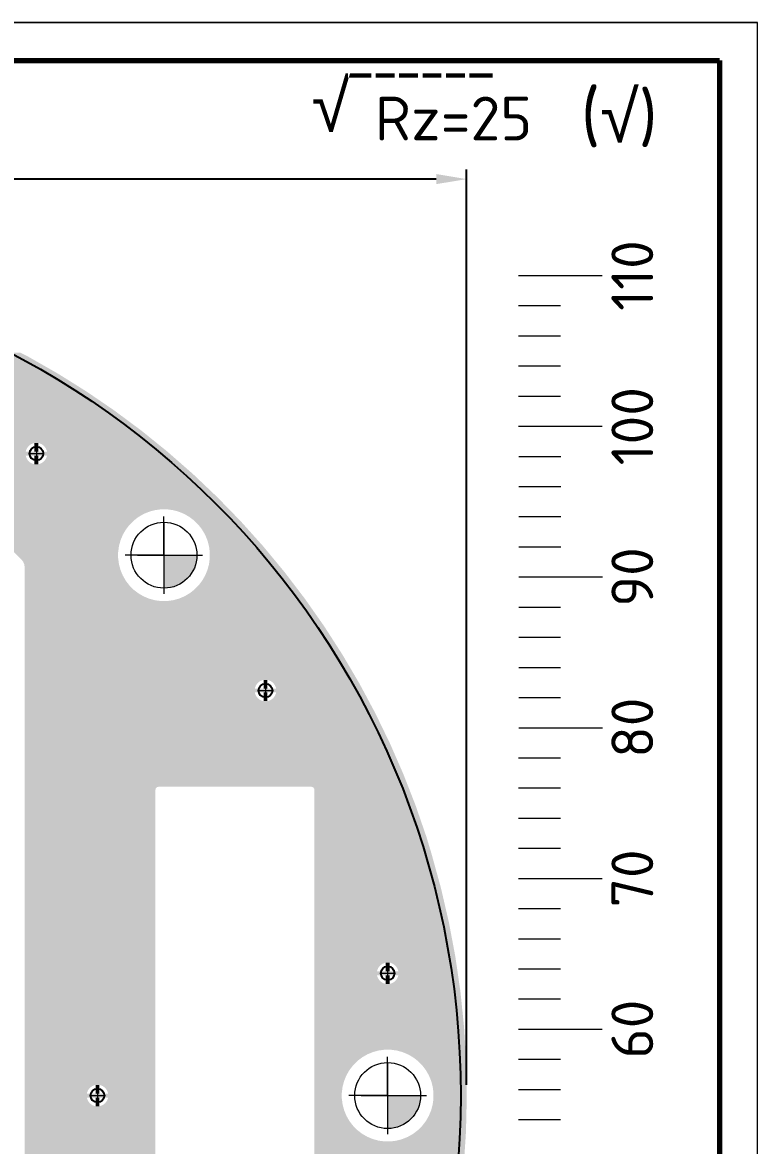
# Model space of a CAD drawing. Header units: millimetres. Extents: x -3633 to 871, y -630 to 261.
# Drawn here: x -1147.4 to -1050.8, y 113 to 260.6 of the extents above; entities that cross this region are included whole.
import ezdxf

# ---------------------------------------------------------------- set-up
doc = ezdxf.new("R2010")
doc.units = ezdxf.units.MM
for name, color, linetype, lineweight in [('border', 7, 'Continuous', 70), ('Размерные линии', 7, 'Continuous', 15), ('Сплошная тонкая', 7, 'Continuous', 20)]:
    doc.layers.add(name, color=color, linetype=linetype, lineweight=lineweight)
for name, color, linetype in [('DRILL', 7, 'Continuous'), ('DRILL GOST', 7, 'Continuous'), ('TOP_PASTE', 8, 'Continuous')]:
    doc.layers.add(name, color=color, linetype=linetype)
doc.styles.add('Main', font='isocpeur.ttf', dxfattribs={"height": 3})
doc.dimstyles.new('ISO-25', dxfattribs={"dimtxt": 3, "dimasz": 4, "dimexe": 1.25, "dimexo": 0.625, "dimtad": 1, "dimtoh": 1, "dimtxsty": 'Main', "dimcen": 2.5, "dimadec": 0, "dimazin": 0, "dimtfac": 1, "dimtmove": 0, "dimatfit": 3, "dimfxl": 1, "dimarcsym": 0})

# ---------------------------------------------------------------- blocks, each defined once
blk = doc.blocks.new('ROUND_26')
blk.add_circle((0, 0), 0.0177)
blk = doc.blocks.new('*D87')
at = {"layer": 'Defpoints', "color": 0, "transparency": 16777216}
for p in [(-1309.89, 239.97), (-1309.89, 120.36), (-1089.04, 120.36)]:
    blk.add_point(p, dxfattribs=at)
at = {"layer": 'Размерные линии', "color": 0, "lineweight": -2, "transparency": 16777216}
for p, q in [((-1309.89, 120.99), (-1309.89, 241.22)), ((-1089.04, 120.99), (-1089.04, 241.22)), ((-1093.04, 239.97), (-1305.89, 239.97))]:
    blk.add_line(p, q, dxfattribs=at)
at = {"layer": 'Размерные линии', "color": 0, "transparency": 16777216}
for points in [[(-1305.89, 240.64), (-1305.89, 239.31), (-1309.89, 239.97)], [(-1093.04, 240.64), (-1093.04, 239.31), (-1089.04, 239.97)]]:
    blk.add_solid(points, dxfattribs=at)
at = {"layer": 'Размерные линии', "color": 0, "transparency": 16777216, "insert": (-1199.46, 242.1), "char_height": 3, "attachment_point": 5, "style": 'Main'}
blk.add_mtext('%%C110{\\H0.58x;\\S^ -0,9;}', dxfattribs=at)

msp = doc.modelspace()

# ---------------------------------------------------------------- hatches: boundary and pattern name
at = {"layer": 'DRILL', "lineweight": 0}
h = msp.add_hatch(color=256, dxfattribs=at)
h.dxf.hatch_style = 1
h.paths.add_polyline_path([(-1124.495, 190.567), (-1128.827, 190.567), (-1128.827, 186.235, 0.4142136)])
h = msp.add_hatch(color=256, dxfattribs=at)
h.dxf.hatch_style = 1
h.paths.add_polyline_path([(-1095.09, 119.578), (-1099.422, 119.578), (-1099.422, 115.246, 0.4142136)])

# ---------------------------------------------------------------- linework, layer by layer
at = {"layer": 'border', "lineweight": 18}
for p, q in [((-1644.795, 260.55), (-1050.795, 260.55)), ((-1050.795, 260.55), (-1644.795, 260.55)), ((-1050.795, -159.45), (-1050.795, 260.55))]:
    msp.add_line(p, q, dxfattribs=at)
at = {"layer": 'border', "lineweight": 70}
for p, q in [((-1624.795, 255.55), (-1055.795, 255.55)), ((-1055.795, 255.55), (-1055.795, -154.45))]:
    msp.add_line(p, q, dxfattribs=at)
at = {"layer": 'DRILL', "lineweight": 0}
for p, q in [((-1146.644, 203.909), (-1144.561, 203.909)), ((-1145.602, 204.928), (-1145.602, 202.906)), ((-1128.827, 190.567), (-1128.827, 195.653)), ((-1128.827, 194.899), (-1128.827, 186.235)), ((-1128.827, 194.002), (-1128.827, 187.25)), ((-1128.827, 193.479), (-1128.827, 187.755)), ((-1128.827, 190.567), (-1133.913, 190.567)), ((-1128.827, 190.567), (-1133.159, 190.567)), ((-1132.329, 190.567), (-1124.953, 190.567)), ((-1128.827, 190.567), (-1124.495, 190.567)), ((-1128.827, 190.567), (-1123.741, 190.567)), ((-1128.827, 190.567), (-1128.827, 185.481)), ((-1116.526, 172.787), (-1114.443, 172.787)), ((-1115.484, 173.806), (-1115.484, 171.784)), ((-1099.421, 136.66), (-1099.421, 134.638)), ((-1100.463, 135.641), (-1098.38, 135.641)), ((-1099.422, 119.578), (-1099.422, 124.664)), ((-1099.422, 123.91), (-1099.422, 115.246)), ((-1099.422, 123.013), (-1099.422, 116.261)), ((-1099.422, 122.49), (-1099.422, 116.766)), ((-1138.612, 119.578), (-1136.529, 119.578)), ((-1137.571, 120.597), (-1137.571, 118.575)), ((-1099.422, 119.578), (-1104.508, 119.578)), ((-1099.422, 119.578), (-1103.754, 119.578)), ((-1102.924, 119.578), (-1095.548, 119.578)), ((-1099.422, 119.578), (-1095.09, 119.578)), ((-1099.422, 119.578), (-1094.336, 119.578)), ((-1099.422, 119.578), (-1099.422, 114.492))]:
    msp.add_line(p, q, dxfattribs=at)
for centre in [(-1128.827, 190.567), (-1099.422, 119.578)]:
    msp.add_circle(centre, 4.332, dxfattribs=at)
at = {"layer": 'DRILL GOST', "lineweight": 0}
for centre in [(-1145.602, 203.909), (-1115.484, 172.787), (-1099.421, 135.641), (-1137.571, 119.578)]:
    msp.add_circle(centre, 0.911, dxfattribs=at)
at = {"layer": 'TOP_PASTE'}
msp.add_circle((-1199.816, 119.572), 110, dxfattribs=at)
for points in [[(-1170.697, 216.964), (-1170.992, 217.191), (-1147.289, 216.964), (-1147.725, 217.191)], [(-1170.47, 216.669), (-1170.697, 216.964), (-1146.721, 216.669), (-1147.289, 216.964)], [(-1195.568, 215.701), (-1195.277, 215.992), (-1145.013, 215.701), (-1145.521, 215.992)], [(-1195.277, 215.992), (-1195.109, 216.211), (-1145.521, 215.992), (-1145.905, 216.211)], [(-1170.432, 216.578), (-1170.47, 216.669), (-1146.547, 216.578), (-1146.721, 216.669)], [(-1170.47, 215.243), (-1170.328, 215.587), (-1144.212, 215.243), (-1144.813, 215.587)], [(-1170.328, 216.325), (-1170.432, 216.578), (-1146.104, 216.325), (-1146.547, 216.578)], [(-1170.313, 216.211), (-1170.328, 216.325), (-1145.905, 216.211), (-1146.104, 216.325)], [(-1170.328, 215.587), (-1170.313, 215.701), (-1144.813, 215.587), (-1145.013, 215.701)], [(-1259.007, 212.636), (-1256.867, 213.948), (-1139.917, 212.636), (-1142.013, 213.948)], [(-1199.421, 213.948), (-1198.638, 214.051), (-1142.013, 213.948), (-1142.178, 214.051)], [(-1198.638, 214.051), (-1197.875, 214.256), (-1142.178, 214.051), (-1142.504, 214.256)], [(-1197.875, 214.256), (-1197.558, 214.387), (-1142.504, 214.256), (-1142.714, 214.387)], [(-1197.558, 214.387), (-1197.146, 214.558), (-1142.714, 214.387), (-1143.013, 214.558)], [(-1197.146, 214.558), (-1197.135, 214.564), (-1143.013, 214.558), (-1143.023, 214.564)], [(-1171.45, 214.564), (-1171.336, 214.579), (-1143.023, 214.564), (-1143.05, 214.579)], [(-1171.336, 214.579), (-1170.992, 214.721), (-1143.05, 214.579), (-1143.299, 214.721)], [(-1170.992, 214.721), (-1170.697, 214.948), (-1143.299, 214.721), (-1143.695, 214.948)], [(-1170.697, 214.948), (-1170.47, 215.243), (-1143.695, 214.948), (-1144.212, 215.243)], [(-1259.893, 212.044), (-1259.007, 212.636), (-1138.972, 212.044), (-1139.917, 212.636)], [(-1262.612, 210.227), (-1259.893, 212.044), (-1136.311, 210.227), (-1138.972, 212.044)], [(-1266.12, 207.678), (-1263.538, 209.554), (-1132.802, 207.678), (-1135.326, 209.554)], [(-1263.538, 209.554), (-1262.612, 210.227), (-1135.326, 209.554), (-1136.311, 210.227)], [(-1269.136, 205.301), (-1267.081, 206.921), (-1129.777, 205.301), (-1131.783, 206.921)], [(-1267.081, 206.921), (-1266.12, 207.678), (-1131.783, 206.921), (-1132.802, 207.678)], [(-1253.659, 205.286), (-1253.773, 205.301), (-1145.971, 205.286), (-1145.857, 205.301)], [(-1253.315, 205.143), (-1253.659, 205.286), (-1146.315, 205.143), (-1145.971, 205.286)], [(-1253.019, 204.917), (-1253.315, 205.143), (-1146.611, 204.917), (-1146.315, 205.143)], [(-1145.857, 204.164), (-1145.857, 205.301), (-1145.347, 204.164), (-1145.347, 205.301)], [(-1145.233, 205.286), (-1145.347, 205.301), (-1129.758, 205.286), (-1129.777, 205.301)], [(-1144.89, 205.143), (-1145.233, 205.286), (-1129.582, 205.143), (-1129.758, 205.286)], [(-1144.594, 204.917), (-1144.89, 205.143), (-1129.301, 204.917), (-1129.582, 205.143)], [(-1271.094, 203.654), (-1270.516, 204.147), (-1127.784, 203.654), (-1128.348, 204.147)], [(-1270.516, 204.147), (-1270.497, 204.164), (-1128.348, 204.147), (-1128.368, 204.164)], [(-1252.793, 204.622), (-1253.019, 204.917), (-1146.837, 204.622), (-1146.611, 204.917)], [(-1252.65, 204.278), (-1252.793, 204.622), (-1146.98, 204.278), (-1146.837, 204.622)], [(-1252.635, 204.164), (-1252.65, 204.278), (-1146.995, 204.164), (-1146.98, 204.278)], [(-1252.65, 203.54), (-1252.635, 203.654), (-1146.98, 203.54), (-1146.995, 203.654)], [(-1145.857, 202.517), (-1145.857, 203.654), (-1145.347, 202.517), (-1145.347, 203.654)], [(-1144.368, 204.622), (-1144.594, 204.917), (-1128.935, 204.622), (-1129.301, 204.917)], [(-1144.225, 204.278), (-1144.368, 204.622), (-1128.509, 204.278), (-1128.935, 204.622)], [(-1144.21, 204.164), (-1144.225, 204.278), (-1128.368, 204.164), (-1128.509, 204.278)], [(-1144.225, 203.54), (-1144.21, 203.654), (-1127.654, 203.54), (-1127.784, 203.654)], [(-1253.428, 202.627), (-1253.315, 202.674), (-1146.202, 202.627), (-1146.315, 202.674)], [(-1253.315, 202.674), (-1253.019, 202.901), (-1146.315, 202.674), (-1146.611, 202.901)], [(-1253.019, 202.901), (-1252.793, 203.196), (-1146.611, 202.901), (-1146.837, 203.196)], [(-1252.793, 203.196), (-1252.65, 203.54), (-1146.837, 203.196), (-1146.98, 203.54)], [(-1185.555, 202.534), (-1186.263, 202.627), (-1145.977, 202.534), (-1146.202, 202.627)], [(-1185.55, 202.532), (-1185.555, 202.534), (-1145.971, 202.532), (-1145.977, 202.534)], [(-1185.513, 202.517), (-1185.55, 202.532), (-1145.857, 202.517), (-1145.971, 202.532)], [(-1184.896, 202.261), (-1185.513, 202.517), (-1126.193, 202.261), (-1126.485, 202.517)], [(-1184.329, 201.826), (-1184.896, 202.261), (-1125.697, 201.826), (-1126.193, 202.261)], [(-1145.347, 202.517), (-1145.233, 202.532), (-1126.485, 202.517), (-1126.503, 202.532)], [(-1145.233, 202.532), (-1144.89, 202.674), (-1126.503, 202.532), (-1126.665, 202.674)], [(-1144.89, 202.674), (-1144.594, 202.901), (-1126.665, 202.674), (-1126.924, 202.901)], [(-1144.594, 202.901), (-1144.368, 203.196), (-1126.924, 202.901), (-1127.261, 203.196)], [(-1144.368, 203.196), (-1144.225, 203.54), (-1127.261, 203.196), (-1127.654, 203.54)], [(-1183.895, 201.26), (-1184.329, 201.826), (-1125.05, 201.26), (-1125.697, 201.826)], [(-1183.886, 201.239), (-1183.895, 201.26), (-1125.026, 201.239), (-1125.05, 201.26)], [(-1183.622, 200.601), (-1183.886, 201.239), (-1124.353, 200.601), (-1125.026, 201.239)], [(-1183.895, 198.526), (-1183.622, 199.185), (-1122.167, 198.526), (-1122.862, 199.185)], [(-1183.529, 199.893), (-1183.622, 200.601), (-1123.608, 199.893), (-1124.353, 200.601)], [(-1183.622, 199.185), (-1183.529, 199.893), (-1122.862, 199.185), (-1123.608, 199.893)], [(-1184.896, 197.525), (-1184.329, 197.96), (-1121.167, 197.525), (-1121.589, 197.96)], [(-1184.329, 197.96), (-1184.145, 198.201), (-1121.589, 197.96), (-1121.824, 198.201)], [(-1184.145, 198.201), (-1183.895, 198.526), (-1121.824, 198.201), (-1122.167, 198.526)], [(-1278.65, 196.591), (-1278.082, 197.159), (-1120.257, 196.591), (-1120.81, 197.159)], [(-1269.627, 196.488), (-1270.41, 196.591), (-1130.004, 196.488), (-1129.222, 196.591)], [(-1268.864, 196.283), (-1269.627, 196.488), (-1130.767, 196.283), (-1130.004, 196.488)], [(-1268.135, 195.981), (-1268.864, 196.283), (-1131.497, 195.981), (-1130.767, 196.283)], [(-1186.263, 197.159), (-1185.555, 197.252), (-1120.81, 197.159), (-1120.901, 197.252)], [(-1185.555, 197.252), (-1184.896, 197.525), (-1120.901, 197.252), (-1121.167, 197.525)], [(-1127.649, 196.488), (-1128.432, 196.591), (-1120.157, 196.488), (-1120.257, 196.591)], [(-1126.886, 196.283), (-1127.649, 196.488), (-1119.958, 196.283), (-1120.157, 196.488)], [(-1126.157, 195.981), (-1126.886, 196.283), (-1119.664, 195.981), (-1119.958, 196.283)], [(-1267.451, 195.586), (-1268.135, 195.981), (-1132.18, 195.586), (-1131.497, 195.981)], [(-1266.825, 195.106), (-1267.451, 195.586), (-1132.807, 195.106), (-1132.18, 195.586)], [(-1266.41, 194.691), (-1266.825, 195.106), (-1133.222, 194.691), (-1132.807, 195.106)], [(-1125.473, 195.586), (-1126.157, 195.981), (-1119.28, 195.586), (-1119.664, 195.981)], [(-1124.847, 195.106), (-1125.473, 195.586), (-1118.812, 195.106), (-1119.28, 195.586)], [(-1124.777, 195.036), (-1124.847, 195.106), (-1118.745, 195.036), (-1118.812, 195.106)], [(-1124.288, 194.547), (-1124.777, 195.036), (-1118.306, 194.547), (-1118.745, 195.036)], [(-1152.479, 194.642), (-1152.845, 194.691), (-1133.27, 194.642), (-1133.222, 194.691)], [(-1152.249, 194.547), (-1152.479, 194.642), (-1133.365, 194.547), (-1133.27, 194.642)], [(-1152.137, 194.501), (-1152.249, 194.547), (-1133.401, 194.501), (-1133.365, 194.547)], [(-1151.843, 194.275), (-1152.137, 194.501), (-1133.574, 194.275), (-1133.401, 194.501)], [(-1151.488, 193.921), (-1151.843, 194.275), (-1133.846, 193.921), (-1133.574, 194.275)], [(-1150.805, 193.237), (-1151.488, 193.921), (-1134.241, 193.237), (-1133.846, 193.921)], [(-1123.808, 193.921), (-1124.288, 194.547), (-1117.743, 193.921), (-1118.306, 194.547)], [(-1123.413, 193.237), (-1123.808, 193.921), (-1117.129, 193.237), (-1117.743, 193.921)], [(-1150.075, 192.507), (-1150.805, 193.237), (-1134.543, 192.507), (-1134.241, 193.237)], [(-1149.312, 191.745), (-1150.075, 192.507), (-1134.747, 191.745), (-1134.543, 192.507)], [(-1123.111, 192.507), (-1123.413, 193.237), (-1116.474, 192.507), (-1117.129, 193.237)], [(-1122.908, 191.752), (-1123.111, 192.507), (-1115.795, 191.752), (-1116.474, 192.507)], [(-1148.53, 190.962), (-1149.312, 191.745), (-1134.85, 190.962), (-1134.747, 191.745)], [(-1147.74, 190.172), (-1148.53, 190.962), (-1134.85, 190.172), (-1134.85, 190.962)], [(-1122.906, 191.745), (-1122.908, 191.752), (-1115.789, 191.745), (-1115.795, 191.752)], [(-1122.803, 190.962), (-1122.906, 191.745), (-1115.141, 190.962), (-1115.789, 191.745)], [(-1122.803, 190.172), (-1122.803, 190.962), (-1114.487, 190.172), (-1115.141, 190.962)], [(-1147.558, 189.99), (-1147.74, 190.172), (-1134.826, 189.99), (-1134.85, 190.172)], [(-1147.332, 189.696), (-1147.558, 189.99), (-1134.788, 189.696), (-1134.826, 189.99)], [(-1147.205, 189.389), (-1147.332, 189.696), (-1134.747, 189.389), (-1134.788, 189.696)], [(-1147.191, 189.354), (-1147.205, 189.389), (-1134.738, 189.354), (-1134.747, 189.389)], [(-1147.142, 188.988), (-1147.191, 189.354), (-1134.64, 188.988), (-1134.738, 189.354)], [(-1147.142, 188.627), (-1147.142, 188.988), (-1134.543, 188.627), (-1134.64, 188.988)], [(-1123.111, 188.627), (-1122.906, 189.389), (-1113.206, 188.627), (-1113.838, 189.389)], [(-1122.906, 189.389), (-1122.803, 190.172), (-1113.838, 189.389), (-1114.487, 190.172)], [(-1147.142, 187.897), (-1147.142, 188.627), (-1134.241, 187.897), (-1134.543, 188.627)], [(-1147.142, 187.213), (-1147.142, 187.897), (-1133.846, 187.213), (-1134.241, 187.897)], [(-1123.808, 187.213), (-1123.413, 187.897), (-1112.11, 187.213), (-1112.632, 187.897)], [(-1123.413, 187.897), (-1123.224, 188.352), (-1112.632, 187.897), (-1112.979, 188.352)], [(-1123.224, 188.352), (-1123.111, 188.627), (-1112.979, 188.352), (-1113.206, 188.627)], [(-1147.142, 186.587), (-1147.142, 187.213), (-1133.365, 186.587), (-1133.846, 187.213)], [(-1147.142, 186.029), (-1147.142, 186.587), (-1132.807, 186.029), (-1133.365, 186.587)], [(-1147.142, 185.548), (-1147.142, 186.029), (-1132.18, 185.548), (-1132.807, 186.029)], [(-1125.473, 185.548), (-1124.847, 186.029), (-1110.839, 185.548), (-1111.206, 186.029)], [(-1124.847, 186.029), (-1124.288, 186.587), (-1111.206, 186.029), (-1111.632, 186.587)], [(-1124.288, 186.587), (-1123.808, 187.213), (-1111.632, 186.587), (-1112.11, 187.213)], [(-1147.142, 185.153), (-1147.142, 185.548), (-1131.497, 185.153), (-1132.18, 185.548)], [(-1147.142, 184.851), (-1147.142, 185.153), (-1130.767, 184.851), (-1131.497, 185.153)], [(-1147.142, 184.646), (-1147.142, 184.851), (-1130.004, 184.646), (-1130.767, 184.851)], [(-1147.142, 184.543), (-1147.142, 184.646), (-1129.222, 184.543), (-1130.004, 184.646)], [(-1147.142, 181.228), (-1147.142, 184.543), (-1107.765, 181.228), (-1110.091, 184.543)], [(-1128.432, 184.543), (-1127.649, 184.646), (-1110.091, 184.543), (-1110.163, 184.646)], [(-1127.649, 184.646), (-1126.918, 184.842), (-1110.163, 184.646), (-1110.301, 184.842)], [(-1126.918, 184.842), (-1126.886, 184.851), (-1110.301, 184.842), (-1110.307, 184.851)], [(-1126.886, 184.851), (-1126.157, 185.153), (-1110.307, 184.851), (-1110.538, 185.153)], [(-1126.157, 185.153), (-1125.473, 185.548), (-1110.538, 185.153), (-1110.839, 185.548)], [(-1147.142, 177.516), (-1147.142, 181.228), (-1105.375, 177.516), (-1107.765, 181.228)], [(-1147.142, 174.179), (-1147.142, 177.516), (-1103.411, 174.179), (-1105.375, 177.516)], [(-1147.142, 174.164), (-1147.142, 174.179), (-1115.853, 174.164), (-1115.739, 174.179)], [(-1147.142, 174.021), (-1147.142, 174.164), (-1116.197, 174.021), (-1115.853, 174.164)], [(-1115.739, 173.042), (-1115.739, 174.179), (-1115.229, 173.042), (-1115.229, 174.179)], [(-1115.115, 174.164), (-1115.229, 174.179), (-1103.402, 174.164), (-1103.411, 174.179)], [(-1114.771, 174.021), (-1115.115, 174.164), (-1103.319, 174.021), (-1103.402, 174.164)], [(-1147.142, 173.795), (-1147.142, 174.021), (-1116.492, 173.795), (-1116.197, 174.021)], [(-1147.142, 173.5), (-1147.142, 173.795), (-1116.719, 173.5), (-1116.492, 173.795)], [(-1147.142, 173.156), (-1147.142, 173.5), (-1116.861, 173.156), (-1116.719, 173.5)], [(-1147.142, 173.042), (-1147.142, 173.156), (-1116.876, 173.042), (-1116.861, 173.156)], [(-1147.142, 172.532), (-1147.142, 173.042), (-1102.504, 172.532), (-1102.777, 173.042)], [(-1114.476, 173.795), (-1114.771, 174.021), (-1103.185, 173.795), (-1103.319, 174.021)], [(-1114.412, 173.711), (-1114.476, 173.795), (-1103.136, 173.711), (-1103.185, 173.795)], [(-1114.25, 173.5), (-1114.412, 173.711), (-1103.023, 173.5), (-1103.136, 173.711)], [(-1114.107, 173.156), (-1114.25, 173.5), (-1102.838, 173.156), (-1103.023, 173.5)], [(-1114.092, 173.042), (-1114.107, 173.156), (-1102.777, 173.042), (-1102.838, 173.156)], [(-1147.142, 172.418), (-1147.142, 172.532), (-1116.861, 172.418), (-1116.876, 172.532)], [(-1147.142, 172.074), (-1147.142, 172.418), (-1116.719, 172.074), (-1116.861, 172.418)], [(-1147.142, 171.779), (-1147.142, 172.074), (-1116.492, 171.779), (-1116.719, 172.074)], [(-1147.142, 171.552), (-1147.142, 171.779), (-1116.197, 171.552), (-1116.492, 171.779)], [(-1147.142, 171.41), (-1147.142, 171.552), (-1115.853, 171.41), (-1116.197, 171.552)], [(-1147.142, 171.394), (-1147.142, 171.41), (-1115.739, 171.394), (-1115.853, 171.41)], [(-1147.142, 169.82), (-1147.142, 171.394), (-1101.051, 169.82), (-1101.894, 171.394)], [(-1115.739, 171.394), (-1115.739, 172.532), (-1115.229, 171.394), (-1115.229, 172.532)], [(-1115.229, 171.394), (-1115.115, 171.41), (-1101.894, 171.394), (-1101.902, 171.41)], [(-1115.115, 171.41), (-1114.771, 171.552), (-1101.902, 171.41), (-1101.979, 171.552)], [(-1114.771, 171.552), (-1114.476, 171.779), (-1101.979, 171.552), (-1102.1, 171.779)], [(-1114.476, 171.779), (-1114.25, 172.074), (-1102.1, 171.779), (-1102.258, 172.074)], [(-1114.25, 172.074), (-1114.107, 172.418), (-1102.258, 172.074), (-1102.443, 172.418)], [(-1114.107, 172.418), (-1114.092, 172.532), (-1102.443, 172.418), (-1102.504, 172.532)], [(-1147.142, 165.849), (-1147.142, 169.82), (-1099.122, 165.849), (-1101.051, 169.82)], [(-1147.142, 161.803), (-1147.142, 165.849), (-1097.354, 161.803), (-1099.122, 165.849)], [(-1147.142, 160.145), (-1147.142, 161.803), (-1096.707, 160.145), (-1097.354, 161.803)], [(-1147.142, 160.114), (-1147.142, 160.145), (-1129.697, 160.114), (-1129.54, 160.145)], [(-1147.142, 160.025), (-1147.142, 160.114), (-1129.83, 160.025), (-1129.697, 160.114)], [(-1147.142, 159.892), (-1147.142, 160.025), (-1129.918, 159.892), (-1129.83, 160.025)], [(-1147.142, 159.735), (-1147.142, 159.892), (-1129.95, 159.735), (-1129.918, 159.892)], [(-1147.142, 120.97), (-1147.142, 159.735), (-1129.95, 120.97), (-1129.95, 159.735)], [(-1109.305, 160.114), (-1109.461, 160.145), (-1096.695, 160.114), (-1096.707, 160.145)], [(-1109.172, 160.025), (-1109.305, 160.114), (-1096.66, 160.025), (-1096.695, 160.114)], [(-1109.083, 159.892), (-1109.172, 160.025), (-1096.608, 159.892), (-1096.66, 160.025)], [(-1109.052, 159.735), (-1109.083, 159.892), (-1096.547, 159.735), (-1096.608, 159.892)], [(-1109.052, 157.691), (-1109.052, 159.735), (-1095.749, 157.691), (-1096.547, 159.735)], [(-1109.052, 153.517), (-1109.052, 157.691), (-1094.31, 153.517), (-1095.749, 157.691)], [(-1109.052, 151.403), (-1109.052, 153.517), (-1093.674, 151.403), (-1094.31, 153.517)], [(-1109.052, 146.836), (-1109.052, 151.403), (-1092.413, 146.836), (-1093.674, 151.403)], [(-1109.052, 142.336), (-1109.052, 146.836), (-1091.371, 142.336), (-1092.413, 146.836)], [(-1109.052, 137.796), (-1109.052, 142.336), (-1090.517, 137.796), (-1091.371, 142.336)], [(-1109.052, 137.033), (-1109.052, 137.796), (-1090.407, 137.033), (-1090.517, 137.796)], [(-1109.052, 137.018), (-1109.052, 137.033), (-1099.79, 137.018), (-1099.676, 137.033)], [(-1109.052, 136.876), (-1109.052, 137.018), (-1100.134, 136.876), (-1099.79, 137.018)], [(-1109.052, 136.649), (-1109.052, 136.876), (-1100.429, 136.649), (-1100.134, 136.876)], [(-1109.052, 136.354), (-1109.052, 136.649), (-1100.656, 136.354), (-1100.429, 136.649)], [(-1109.052, 136.01), (-1109.052, 136.354), (-1100.798, 136.01), (-1100.656, 136.354)], [(-1109.052, 135.896), (-1109.052, 136.01), (-1100.813, 135.896), (-1100.798, 136.01)], [(-1109.052, 135.386), (-1109.052, 135.896), (-1090.168, 135.386), (-1090.242, 135.896)], [(-1099.676, 135.896), (-1099.676, 137.033), (-1099.166, 135.896), (-1099.166, 137.033)], [(-1099.052, 137.018), (-1099.166, 137.033), (-1090.404, 137.018), (-1090.407, 137.033)], [(-1098.708, 136.876), (-1099.052, 137.018), (-1090.384, 136.876), (-1090.404, 137.018)], [(-1098.413, 136.649), (-1098.708, 136.876), (-1090.351, 136.649), (-1090.384, 136.876)], [(-1098.187, 136.354), (-1098.413, 136.649), (-1090.308, 136.354), (-1090.351, 136.649)], [(-1098.044, 136.01), (-1098.187, 136.354), (-1090.258, 136.01), (-1090.308, 136.354)], [(-1098.029, 135.896), (-1098.044, 136.01), (-1090.242, 135.896), (-1090.258, 136.01)], [(-1109.052, 135.272), (-1109.052, 135.386), (-1100.798, 135.272), (-1100.813, 135.386)], [(-1109.052, 134.928), (-1109.052, 135.272), (-1100.656, 134.928), (-1100.798, 135.272)], [(-1109.052, 134.633), (-1109.052, 134.928), (-1100.429, 134.633), (-1100.656, 134.928)], [(-1109.052, 134.406), (-1109.052, 134.633), (-1100.134, 134.406), (-1100.429, 134.633)], [(-1109.052, 134.264), (-1109.052, 134.406), (-1099.79, 134.264), (-1100.134, 134.406)], [(-1109.052, 134.249), (-1109.052, 134.264), (-1099.676, 134.249), (-1099.79, 134.264)], [(-1099.676, 134.249), (-1099.676, 135.386), (-1099.166, 134.249), (-1099.166, 135.386)], [(-1099.166, 134.249), (-1099.052, 134.264), (-1090.003, 134.249), (-1090.005, 134.264)], [(-1099.052, 134.264), (-1098.708, 134.406), (-1090.005, 134.264), (-1090.026, 134.406)], [(-1098.708, 134.406), (-1098.413, 134.633), (-1090.026, 134.406), (-1090.059, 134.633)], [(-1098.413, 134.633), (-1098.187, 134.928), (-1090.059, 134.633), (-1090.101, 134.928)], [(-1098.187, 134.928), (-1098.044, 135.272), (-1090.101, 134.928), (-1090.151, 135.272)], [(-1098.044, 135.272), (-1098.029, 135.386), (-1090.151, 135.272), (-1090.168, 135.386)], [(-1109.052, 133.224), (-1109.052, 134.249), (-1089.854, 133.224), (-1090.003, 134.249)], [(-1109.052, 128.629), (-1109.052, 133.224), (-1089.383, 128.629), (-1089.854, 133.224)], [(-1109.052, 125.602), (-1109.052, 128.629), (-1089.201, 125.602), (-1089.383, 128.629)], [(-1109.052, 125.499), (-1109.052, 125.602), (-1100.6, 125.499), (-1099.817, 125.602)], [(-1109.052, 125.294), (-1109.052, 125.499), (-1101.362, 125.294), (-1100.6, 125.499)], [(-1098.244, 125.499), (-1099.027, 125.602), (-1089.194, 125.499), (-1089.201, 125.602)], [(-1097.482, 125.294), (-1098.244, 125.499), (-1089.182, 125.294), (-1089.194, 125.499)], [(-1109.052, 124.992), (-1109.052, 125.294), (-1102.092, 124.992), (-1101.362, 125.294)], [(-1109.052, 124.597), (-1109.052, 124.992), (-1102.776, 124.597), (-1102.092, 124.992)], [(-1109.052, 124.117), (-1109.052, 124.597), (-1103.402, 124.117), (-1102.776, 124.597)], [(-1109.052, 123.558), (-1109.052, 124.117), (-1103.961, 123.558), (-1103.402, 124.117)], [(-1096.752, 124.992), (-1097.482, 125.294), (-1089.164, 124.992), (-1089.182, 125.294)], [(-1096.068, 124.597), (-1096.752, 124.992), (-1089.14, 124.597), (-1089.164, 124.992)], [(-1095.442, 124.117), (-1096.068, 124.597), (-1089.111, 124.117), (-1089.14, 124.597)], [(-1095.343, 124.018), (-1095.442, 124.117), (-1089.105, 124.018), (-1089.111, 124.117)], [(-1094.884, 123.558), (-1095.343, 124.018), (-1089.096, 123.558), (-1089.105, 124.018)], [(-1109.052, 122.932), (-1109.052, 123.558), (-1104.441, 122.932), (-1103.961, 123.558)], [(-1109.052, 122.248), (-1109.052, 122.932), (-1104.836, 122.248), (-1104.441, 122.932)], [(-1094.403, 122.932), (-1094.884, 123.558), (-1089.085, 122.932), (-1089.096, 123.558)], [(-1094.008, 122.248), (-1094.403, 122.932), (-1089.072, 122.248), (-1089.085, 122.932)], [(-1109.052, 121.518), (-1109.052, 122.248), (-1105.138, 121.518), (-1104.836, 122.248)], [(-1109.052, 120.756), (-1109.052, 121.518), (-1105.343, 120.756), (-1105.138, 121.518)], [(-1093.706, 121.518), (-1094.008, 122.248), (-1089.059, 121.518), (-1089.072, 122.248)], [(-1093.502, 120.756), (-1093.706, 121.518), (-1089.045, 120.756), (-1089.059, 121.518)], [(-1147.142, 120.955), (-1147.142, 120.97), (-1137.94, 120.955), (-1137.826, 120.97)], [(-1147.142, 120.813), (-1147.142, 120.955), (-1138.284, 120.813), (-1137.94, 120.955)], [(-1147.142, 120.586), (-1147.142, 120.813), (-1138.579, 120.586), (-1138.284, 120.813)], [(-1147.142, 120.291), (-1147.142, 120.586), (-1138.806, 120.291), (-1138.579, 120.586)], [(-1147.142, 119.947), (-1147.142, 120.291), (-1138.948, 119.947), (-1138.806, 120.291)], [(-1147.142, 119.833), (-1147.142, 119.947), (-1138.963, 119.833), (-1138.948, 119.947)], [(-1147.142, 119.323), (-1147.142, 119.833), (-1129.95, 119.323), (-1129.95, 119.833)], [(-1137.826, 119.833), (-1137.826, 120.97), (-1137.316, 119.833), (-1137.316, 120.97)], [(-1137.202, 120.955), (-1137.316, 120.97), (-1129.95, 120.955), (-1129.95, 120.97)], [(-1136.858, 120.813), (-1137.202, 120.955), (-1129.95, 120.813), (-1129.95, 120.955)], [(-1136.563, 120.586), (-1136.858, 120.813), (-1129.95, 120.586), (-1129.95, 120.813)], [(-1136.336, 120.291), (-1136.563, 120.586), (-1129.95, 120.291), (-1129.95, 120.586)], [(-1136.194, 119.947), (-1136.336, 120.291), (-1129.95, 119.947), (-1129.95, 120.291)], [(-1136.179, 119.833), (-1136.194, 119.947), (-1129.95, 119.833), (-1129.95, 119.947)], [(-1109.052, 119.973), (-1109.052, 120.756), (-1105.446, 119.973), (-1105.343, 120.756)], [(-1109.052, 119.183), (-1109.052, 119.973), (-1105.446, 119.183), (-1105.446, 119.973)], [(-1093.398, 119.973), (-1093.502, 120.756), (-1089.03, 119.973), (-1089.045, 120.756)], [(-1093.398, 119.399), (-1093.398, 119.973), (-1089.019, 119.399), (-1089.03, 119.973)], [(-1147.142, 119.209), (-1147.142, 119.323), (-1138.948, 119.209), (-1138.963, 119.323)], [(-1147.142, 118.865), (-1147.142, 119.209), (-1138.806, 118.865), (-1138.948, 119.209)], [(-1147.142, 118.57), (-1147.142, 118.865), (-1138.579, 118.57), (-1138.806, 118.865)], [(-1147.142, 118.343), (-1147.142, 118.57), (-1138.284, 118.343), (-1138.579, 118.57)], [(-1147.142, 118.201), (-1147.142, 118.343), (-1137.94, 118.201), (-1138.284, 118.343)], [(-1147.142, 118.186), (-1147.142, 118.201), (-1137.826, 118.186), (-1137.94, 118.201)], [(-1147.142, 80.813), (-1147.142, 118.186), (-1129.95, 80.813), (-1129.95, 118.186)], [(-1137.826, 118.186), (-1137.826, 119.323), (-1137.316, 118.186), (-1137.316, 119.323)], [(-1137.316, 118.186), (-1137.202, 118.201), (-1129.95, 118.186), (-1129.95, 118.201)], [(-1137.202, 118.201), (-1136.858, 118.343), (-1129.95, 118.201), (-1129.95, 118.343)], [(-1136.858, 118.343), (-1136.563, 118.57), (-1129.95, 118.343), (-1129.95, 118.57)], [(-1136.563, 118.57), (-1136.336, 118.865), (-1129.95, 118.57), (-1129.95, 118.865)], [(-1136.336, 118.865), (-1136.194, 119.209), (-1129.95, 118.865), (-1129.95, 119.209)], [(-1136.194, 119.209), (-1136.179, 119.323), (-1129.95, 119.209), (-1129.95, 119.323)], [(-1109.052, 118.4), (-1109.052, 119.183), (-1105.343, 118.4), (-1105.446, 119.183)], [(-1109.052, 117.638), (-1109.052, 118.4), (-1105.138, 117.638), (-1105.343, 118.4)], [(-1093.706, 117.638), (-1093.502, 118.4), (-1089.06, 117.638), (-1089.043, 118.4)], [(-1093.502, 118.4), (-1093.398, 119.183), (-1089.043, 118.4), (-1089.024, 119.183)], [(-1093.398, 119.183), (-1093.398, 119.399), (-1089.024, 119.183), (-1089.019, 119.399)], [(-1109.052, 116.908), (-1109.052, 117.638), (-1104.836, 116.908), (-1105.138, 117.638)], [(-1109.052, 116.224), (-1109.052, 116.908), (-1104.441, 116.224), (-1104.836, 116.908)], [(-1094.403, 116.224), (-1094.008, 116.908), (-1089.093, 116.224), (-1089.078, 116.908)], [(-1094.008, 116.908), (-1093.706, 117.638), (-1089.078, 116.908), (-1089.06, 117.638)], [(-1109.052, 115.598), (-1109.052, 116.224), (-1103.961, 115.598), (-1104.441, 116.224)], [(-1109.052, 115.039), (-1109.052, 115.598), (-1103.402, 115.039), (-1103.961, 115.598)], [(-1095.442, 115.039), (-1094.884, 115.598), (-1089.121, 115.039), (-1089.108, 115.598)], [(-1094.884, 115.598), (-1094.403, 116.224), (-1089.108, 115.598), (-1089.093, 116.224)], [(-1109.052, 114.559), (-1109.052, 115.039), (-1102.776, 114.559), (-1103.402, 115.039)], [(-1109.052, 114.164), (-1109.052, 114.559), (-1102.092, 114.164), (-1102.776, 114.559)], [(-1109.052, 113.862), (-1109.052, 114.164), (-1101.362, 113.862), (-1102.092, 114.164)], [(-1109.052, 113.657), (-1109.052, 113.862), (-1100.6, 113.657), (-1101.362, 113.862)], [(-1109.052, 113.554), (-1109.052, 113.657), (-1099.817, 113.554), (-1100.6, 113.657)], [(-1099.027, 113.554), (-1098.244, 113.657), (-1089.207, 113.554), (-1089.2, 113.657)], [(-1098.244, 113.657), (-1097.482, 113.862), (-1089.2, 113.657), (-1089.187, 113.862)], [(-1097.482, 113.862), (-1096.752, 114.164), (-1089.187, 113.862), (-1089.167, 114.164)], [(-1096.752, 114.164), (-1096.068, 114.559), (-1089.167, 114.164), (-1089.142, 114.559)], [(-1096.068, 114.559), (-1095.779, 114.781), (-1089.142, 114.559), (-1089.127, 114.781)], [(-1095.779, 114.781), (-1095.442, 115.039), (-1089.127, 114.781), (-1089.121, 115.039)], [(-1109.052, 110.171), (-1109.052, 113.554), (-1089.428, 110.171), (-1089.207, 113.554)]]:
    msp.add_solid(points, dxfattribs=at)
at = {"layer": 'Сплошная тонкая'}
for p, q in [((-1082.213, 227.308), (-1071.213, 227.308)), ((-1082.213, 223.348), (-1076.713, 223.348)), ((-1082.213, 219.388), (-1076.713, 219.388)), ((-1082.213, 215.428), (-1076.713, 215.428)), ((-1082.213, 211.468), (-1076.713, 211.468)), ((-1082.213, 207.508), (-1071.213, 207.508)), ((-1082.174, 203.548), (-1076.674, 203.548)), ((-1082.174, 199.588), (-1076.674, 199.588)), ((-1082.174, 195.628), (-1076.674, 195.628)), ((-1082.174, 191.668), (-1076.674, 191.668)), ((-1082.174, 187.708), (-1071.174, 187.708)), ((-1082.187, 183.748), (-1076.687, 183.748)), ((-1082.187, 179.788), (-1076.687, 179.788)), ((-1082.187, 175.828), (-1076.687, 175.828)), ((-1082.187, 171.868), (-1076.687, 171.868)), ((-1082.187, 167.908), (-1071.187, 167.908)), ((-1082.213, 163.948), (-1076.713, 163.948)), ((-1082.213, 159.988), (-1076.713, 159.988)), ((-1082.213, 156.028), (-1076.713, 156.028)), ((-1082.213, 152.068), (-1076.713, 152.068)), ((-1082.213, 148.108), (-1071.213, 148.108)), ((-1082.213, 144.148), (-1076.713, 144.148)), ((-1082.213, 140.188), (-1076.713, 140.188)), ((-1082.213, 136.228), (-1076.713, 136.228)), ((-1082.213, 132.268), (-1076.713, 132.268)), ((-1082.213, 128.308), (-1071.213, 128.308)), ((-1082.213, 124.354), (-1076.713, 124.354)), ((-1082.213, 120.394), (-1076.713, 120.394)), ((-1082.213, 116.434), (-1076.713, 116.434))]:
    msp.add_line(p, q, dxfattribs=at)

# ---------------------------------------------------------------- block references
at = {"layer": 'TOP_PASTE', "xscale": 51, "yscale": 51, "zscale": 51}
for p in [(-1145.602, 203.909), (-1115.484, 172.787), (-1099.421, 135.641), (-1137.571, 119.578)]:
    msp.add_blockref('ROUND_26', p, dxfattribs=at)

# ---------------------------------------------------------------- texts
at = {"layer": 'border', "style": 'Main'}
for s, width, insert, char_height, attachment_point in [('{\\H0.95833x;√‾‾‾‾‾‾}', 23, (-1109.431, 252.86), 6.9, 1), ('\\pxqc;({\\H0.95833x;√)}', 14.54937, (-1068.99, 247.939), 6.9, 5), ('\\pxqc;Rz=25', 24.71619, (-1090.764, 247.939), 5.75, 5)]:
    msp.add_mtext_dynamic_manual_height_columns(s, width=width, gutter_width=34.5, heights=[0], dxfattribs=dict(at, insert=insert, char_height=char_height, attachment_point=attachment_point))
at = {"layer": 'Сплошная тонкая', "char_height": 5.5, "attachment_point": 5, "rotation": 90, "style": 'Main'}
for s, width, insert in [('110', 10.13108, (-1067.259, 227.308)), ('100', 7.07729, (-1067.259, 207.508)), ('90', 5.5, (-1067.259, 187.708)), ('80', 5.5, (-1067.259, 167.908)), ('70', 7.07729, (-1067.259, 148.108)), ('60', 7.07729, (-1067.259, 128.308))]:
    msp.add_mtext_dynamic_manual_height_columns(s, width=width, gutter_width=33, heights=[0], dxfattribs=dict(at, insert=insert))

# ---------------------------------------------------------------- dimensions: what is measured, and where the dimension line sits
at = {"layer": 'Размерные линии'}
dim = msp.add_linear_dim(base=(-1309.886, 239.974), p1=(-1089.037, 120.364), p2=(-1309.886, 120.364), text='%%C110{\\H0.58x;\\S^ -0,9;}', dimstyle='ISO-25', override={"dimtxsty": 'Main'}, dxfattribs=at)
dim.commit()
dim.dimension.update_dxf_attribs({"geometry": '*D87', "text_midpoint": (-1199.462, 239.974), "dimtype": 160})

doc.saveas('drawing.dxf')
